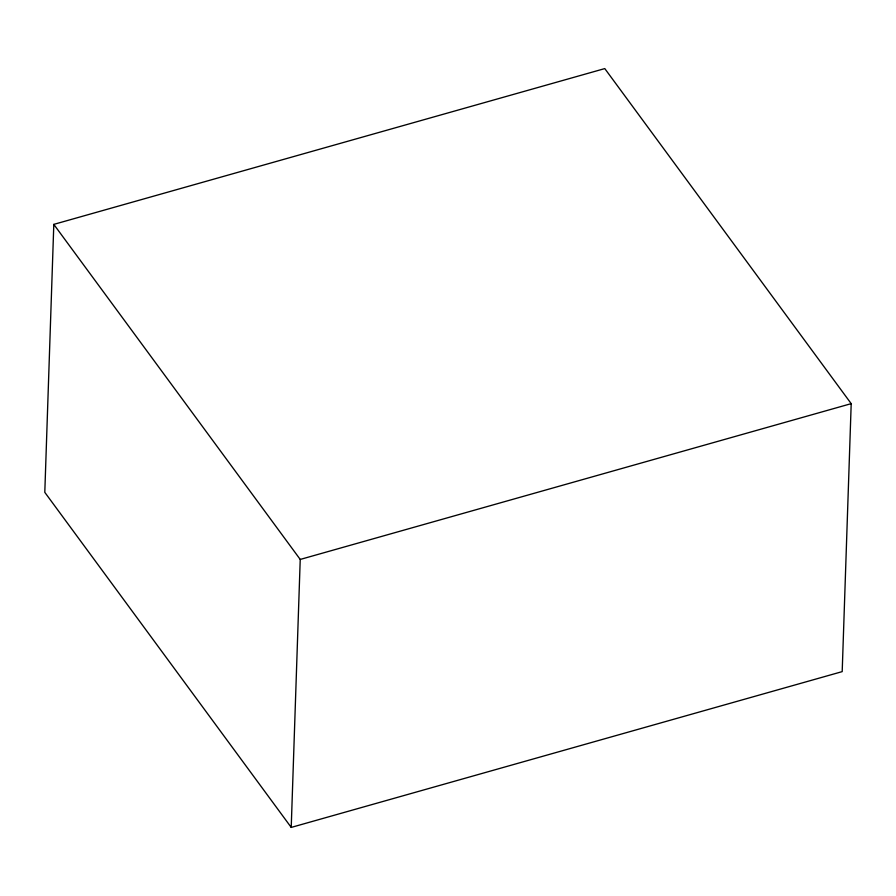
<?xml version="1.0" encoding="UTF-8"?>
<svg xmlns="http://www.w3.org/2000/svg" width="896" height="896" viewBox="0 0 896 896"><rect width="100%" height="100%" fill="white"/><g stroke="black" fill="none" stroke-linecap="round" stroke-linejoin="round"><path stroke-width="1.34" d="M53.805 224.381L44.8 492.352L291.222 827.411L842.195 671.619L851.2 403.648L604.778 68.589L53.805 224.381L300.227 559.44L291.222 827.411M300.227 559.44L851.2 403.648"/></g></svg>
